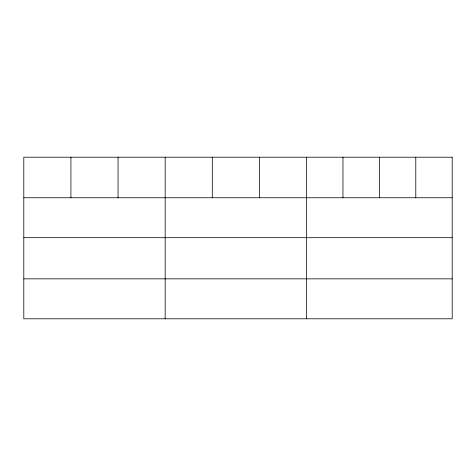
<?xml version="1.0" encoding="UTF-8"?>
<svg xmlns="http://www.w3.org/2000/svg" width="476" height="476" viewBox="0 0 476 476"><rect width="100%" height="100%" fill="white"/><g stroke="black" fill="none" stroke-linecap="round" stroke-linejoin="round"><path stroke-width="0.71" d="M23.8 197.754L452.2 197.754M23.8 237.697L452.2 237.697M23.8 278.853L452.2 278.853M415.786 157.205L415.786 197.754M379.372 157.205L379.372 197.754M342.958 157.205L342.958 197.754M306.544 157.205L306.544 318.795M259.42 157.205L259.42 197.754M212.296 157.205L212.296 197.754M165.172 157.205L165.172 318.795M118.048 157.205L118.048 197.754M70.924 157.205L70.924 197.754M452.2 157.205L23.8 157.205L23.8 318.795L452.2 318.795L452.2 157.205"/></g></svg>
